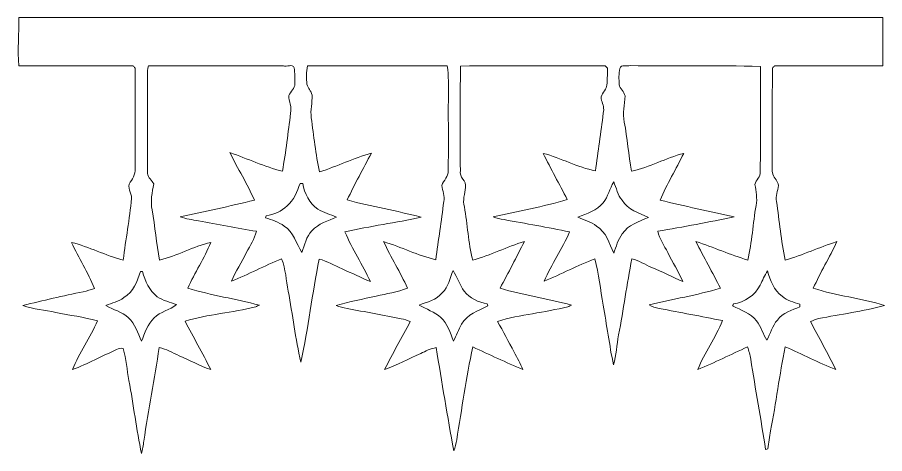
# Model space of a CAD drawing. Header units: centimetres. Extents: x -15.6 to 15.6, y -16.1 to 16.1.
# Drawn here: x -15.53 to 15.44, y -16.06 to -0.49 of the extents above; entities that cross this region are included whole.
import ezdxf

# ---------------------------------------------------------------- set-up
doc = ezdxf.new("R2010")
doc.units = ezdxf.units.CM
doc.header["$MEASUREMENT"] = 0
doc.layers.add('Layer 1', color=7, linetype='Continuous')

msp = doc.modelspace()

# ---------------------------------------------------------------- linework, layer by layer
at = {"layer": 'Layer 1', "color": 8, "lineweight": 9}
for points, knots in [([(-15.48273, -0.48824), (-5.19397, -0.48824), (5.09479, -0.48789), (15.38356, -0.4886), (15.38356, -0.4886), (15.38321, -1.06433), (15.38356, -1.64042), (15.38356, -2.21685), (15.38356, -2.21685), (14.09274, -2.21968), (12.80193, -2.21121), (11.51112, -2.22144), (11.51112, -2.22144), (11.48607, -2.24578), (11.46138, -2.27048), (11.43703, -2.29552), (11.43703, -2.29552), (11.42645, -3.40995), (11.43774, -4.52437), (11.42716, -5.6388), (11.42716, -5.6388), (11.43633, -5.78661), (11.41163, -5.94219), (11.44938, -6.08859), (11.44938, -6.08859), (11.50159, -6.22935), (11.63529, -6.33624), (11.65258, -6.4904), (11.65258, -6.4904), (11.63177, -6.68161), (11.53758, -6.86999), (11.58026, -7.06579), (11.58026, -7.06579), (11.68539, -7.75935), (11.74889, -8.45996), (11.88647, -9.14823), (11.88647, -9.14823), (12.52077, -8.98066), (13.11238, -8.68574), (13.73891, -8.49348), (13.73891, -8.49348), (13.47609, -9.05757), (13.14236, -9.58603), (12.89683, -10.15823), (12.89683, -10.15823), (13.73044, -10.42105), (14.60851, -10.51525), (15.44424, -10.7703), (15.44424, -10.7703), (14.66918, -10.98268), (13.86626, -11.08216), (13.07851, -11.2395), (13.07851, -11.2395), (12.97938, -11.26525), (12.88554, -11.30582), (12.79241, -11.3478), (12.79241, -11.3478), (13.0965, -11.91648), (13.41506, -12.4774), (13.69481, -13.05913), (13.69481, -13.05913), (13.08239, -12.81536), (12.49995, -12.5028), (11.89141, -12.25056), (11.89141, -12.25056), (11.69174, -13.24398), (11.55909, -14.2501), (11.37283, -15.2467), (11.37283, -15.2467), (11.33226, -15.45837), (11.30404, -15.67215), (11.2744, -15.88629), (11.2744, -15.88629), (11.25394, -15.89158), (11.21337, -15.90216), (11.19291, -15.90745), (11.19291, -15.90745), (11.02852, -14.83007), (10.82532, -13.75939), (10.66339, -12.68236), (10.66339, -12.68236), (10.63341, -12.53525), (10.59354, -12.39167), (10.55156, -12.24844), (10.55156, -12.24844), (9.95819, -12.51832), (9.37011, -12.80266), (8.7718, -13.06124), (8.7718, -13.06124), (9.00393, -12.44988), (9.40997, -11.92177), (9.65021, -11.31288), (9.65021, -11.31288), (8.90056, -11.15554), (8.14562, -11.02536), (7.39385, -10.8779), (7.39385, -10.8779), (7.26473, -10.85885), (7.14126, -10.81793), (7.02837, -10.75302), (7.02837, -10.75302), (7.87539, -10.54523), (8.73899, -10.40236), (9.57578, -10.15647), (9.57578, -10.15647), (9.29885, -9.59309), (8.9817, -9.05051), (8.70583, -8.48713), (8.70583, -8.48713), (9.32954, -8.68892), (9.92856, -8.96408), (10.55756, -9.14964), (10.55756, -9.14964), (10.70925, -8.51006), (10.7403, -7.84966), (10.84966, -7.20266), (10.84966, -7.20266), (10.90716, -6.95043), (10.85001, -6.6989), (10.81085, -6.45089), (10.81085, -6.45089), (10.83908, -6.28368), (11.02887, -6.17961), (10.99747, -5.99052), (10.99747, -5.99052), (11.02958, -4.74204), (10.99888, -3.49215), (11.00841, -2.24331), (11.00841, -2.24331), (9.45724, -2.18193), (7.90396, -2.23696), (6.35209, -2.21121), (6.35209, -2.21121), (6.24908, -2.24367), (6.03071, -2.15335), (5.98697, -2.30964), (5.98697, -2.30964), (5.94711, -2.49802), (5.9531, -2.69593), (5.96369, -2.88819), (5.96369, -2.88819), (5.98768, -3.04412), (6.13937, -3.13972), (6.17818, -3.29), (6.17818, -3.29), (6.16583, -3.60115), (6.07622, -3.9116), (6.14678, -4.22275), (6.14678, -4.22275), (6.25226, -4.80483), (6.29988, -5.39644), (6.40395, -5.97817), (6.40395, -5.97817), (7.04883, -5.83988), (7.63056, -5.50933), (8.26662, -5.34247), (8.26662, -5.34247), (7.99886, -5.9055), (7.66161, -6.43502), (7.42524, -7.01252), (7.42524, -7.01252), (8.30578, -7.22136), (9.18843, -7.42138), (10.0739, -7.60942), (10.0739, -7.60942), (9.16691, -7.79603), (8.25639, -7.96748), (7.34305, -8.12094), (7.34305, -8.12094), (7.39667, -8.39999), (7.57447, -8.63141), (7.69865, -8.88153), (7.69865, -8.88153), (7.87504, -9.22867), (8.07753, -9.5631), (8.23663, -9.9187), (8.23663, -9.9187), (7.86692, -9.75148), (7.50321, -9.57015), (7.12856, -9.41317), (7.12856, -9.41317), (6.88867, -9.31545), (6.66818, -9.17293), (6.41595, -9.10519), (6.41595, -9.10519), (6.23744, -10.0076), (6.11644, -10.92059), (5.94323, -11.8244), (5.94323, -11.8244), (5.87196, -12.17859), (5.86561, -12.54654), (5.75837, -12.89332), (5.75837, -12.89332), (5.61585, -12.18424), (5.51566, -11.4681), (5.39254, -10.75584), (5.39254, -10.75584), (5.29094, -10.20657), (5.24402, -9.64565), (5.09268, -9.10696), (5.09268, -9.10696), (4.47391, -9.33732), (3.89288, -9.65694), (3.28152, -9.90494), (3.28152, -9.90494), (3.54751, -9.29922), (3.93274, -8.75277), (4.18992, -8.14211), (4.18992, -8.14211), (3.41169, -7.989), (2.63135, -7.84507), (1.84994, -7.70819), (1.84994, -7.70819), (1.71836, -7.68315), (1.58889, -7.65457), (1.46259, -7.61118), (1.46259, -7.61118), (2.34242, -7.3914), (3.24412, -7.25734), (4.1109, -6.98606), (4.1109, -6.98606), (3.8195, -6.43996), (3.52599, -5.89492), (3.24906, -5.34141), (3.24906, -5.34141), (3.88477, -5.51039), (4.47003, -5.83812), (5.11667, -5.97006), (5.11667, -5.97006), (5.20627, -5.28214), (5.31211, -4.59634), (5.39607, -3.90807), (5.39607, -3.90807), (5.44016, -3.74932), (5.38054, -3.59868), (5.33327, -3.45122), (5.33327, -3.45122), (5.25778, -3.27695), (5.44757, -3.14748), (5.50296, -2.99755), (5.50296, -2.99755), (5.55235, -2.7686), (5.53577, -2.52942), (5.54706, -2.29658), (5.54706, -2.29658), (5.51778, -2.27153), (5.48885, -2.24684), (5.46027, -2.22215), (5.46027, -2.22215), (3.73872, -2.2158), (2.01716, -2.20839), (0.29596, -2.22603), (0.29596, -2.22603), (0.27903, -3.46957), (0.27656, -4.71382), (0.29067, -5.95736), (0.29067, -5.95736), (0.23458, -6.19689), (0.5235, -6.32037), (0.47658, -6.55602), (0.47658, -6.55602), (0.45365, -6.78744), (0.36016, -7.0164), (0.43354, -7.25064), (0.43354, -7.25064), (0.55102, -7.8807), (0.56866, -8.52911), (0.7334, -9.15), (0.7334, -9.15), (1.36452, -8.97678), (1.95543, -8.68221), (2.57878, -8.48466), (2.57878, -8.48466), (2.29868, -9.04557), (2.00235, -9.59838), (1.7113, -10.15365), (1.7113, -10.15365), (2.54703, -10.41012), (3.41804, -10.52865), (4.26048, -10.76078), (4.26048, -10.76078), (4.21708, -10.77983), (4.17334, -10.79888), (4.12854, -10.81405), (4.12854, -10.81405), (3.29951, -11.02783), (2.43697, -11.09169), (1.61641, -11.33828), (1.61641, -11.33828), (1.82454, -11.69705), (2.01434, -12.06535), (2.20731, -12.43224), (2.20731, -12.43224), (2.31667, -12.63967), (2.43908, -12.84076), (2.52305, -13.06054), (2.52305, -13.06054), (1.92226, -12.80301), (1.32995, -12.52467), (0.73658, -12.25056), (0.73658, -12.25056), (0.49704, -13.34699), (0.34605, -14.46142), (0.15979, -15.56808), (0.15979, -15.56808), (0.13756, -15.70002), (0.10193, -15.8302), (0.05642, -15.95649), (0.05642, -15.95649), (-0.17288, -14.73376), (-0.36973, -13.50433), (-0.57434, -12.27702), (-0.57434, -12.27702), (-0.77225, -12.30277), (-0.94688, -12.40367), (-1.12644, -12.48304), (-1.12644, -12.48304), (-1.55436, -12.67636), (-1.96993, -12.89967), (-2.41267, -13.05807), (-2.41267, -13.05807), (-2.12198, -12.48022), (-1.81083, -11.91225), (-1.49651, -11.34674), (-1.49651, -11.34674), (-1.60234, -11.30476), (-1.70994, -11.26631), (-1.82141, -11.24338), (-1.82141, -11.24338), (-2.46523, -11.11955), (-3.10941, -10.99785), (-3.75393, -10.87967), (-3.75393, -10.87967), (-3.88763, -10.8585), (-4.01746, -10.82322), (-4.1434, -10.77454), (-4.1434, -10.77454), (-3.67526, -10.63307), (-3.19301, -10.54594), (-2.71712, -10.43481), (-2.71712, -10.43481), (-2.34388, -10.34662), (-1.95794, -10.29758), (-1.59952, -10.15577), (-1.59952, -10.15577), (-1.85105, -9.58532), (-2.18866, -9.05792), (-2.44936, -8.49242), (-2.44936, -8.49242), (-1.82071, -8.68398), (-1.22769, -8.99054), (-0.58599, -9.138), (-0.58599, -9.138), (-0.49603, -8.44479), (-0.38279, -7.75476), (-0.30271, -7.06085), (-0.30271, -7.06085), (-0.25579, -6.86259), (-0.35068, -6.68126), (-0.36797, -6.4897), (-0.36797, -6.4897), (-0.31964, -6.30061), (-0.11926, -6.17044), (-0.14819, -5.95595), (-0.14819, -5.95595), (-0.11714, -5.07435), (-0.15207, -4.19206), (-0.13549, -3.31047), (-0.13549, -3.31047), (-0.14572, -2.94534), (-0.1122, -2.57422), (-0.18417, -2.21403), (-0.18417, -2.21403), (-1.84576, -2.21932), (-3.50734, -2.21685), (-5.16892, -2.21544), (-5.16892, -2.21544), (-5.21408, -2.43311), (-5.21267, -2.65783), (-5.18727, -2.87831), (-5.18727, -2.87831), (-5.14246, -3.01131), (-5.04369, -3.12314), (-5.00453, -3.25967), (-5.00453, -3.25967), (-4.99183, -3.53236), (-5.07367, -3.80188), (-5.03381, -4.07493), (-5.03381, -4.07493), (-4.94067, -4.71805), (-4.88247, -5.36928), (-4.73642, -6.00322), (-4.73642, -6.00322), (-4.112, -5.80249), (-3.51651, -5.51815), (-2.88716, -5.33259), (-2.88716, -5.33259), (-3.17573, -5.88927), (-3.48582, -6.43608), (-3.75076, -7.00511), (-3.75076, -7.00511), (-2.87869, -7.24358), (-1.9844, -7.38999), (-1.10951, -7.61859), (-1.10951, -7.61859), (-2.01086, -7.82285), (-2.93161, -7.93291), (-3.83013, -8.14634), (-3.83013, -8.14634), (-3.57366, -8.75912), (-3.20854, -9.31968), (-2.92067, -9.91799), (-2.92067, -9.91799), (-3.26181, -9.77547), (-3.59447, -9.61284), (-3.93244, -9.46256), (-3.93244, -9.46256), (-4.20231, -9.33803), (-4.46478, -9.19198), (-4.75335, -9.11401), (-4.75335, -9.11401), (-4.99606, -10.33498), (-5.14387, -11.57499), (-5.40317, -12.79207), (-5.40317, -12.79207), (-5.60107, -11.95705), (-5.70091, -11.10262), (-5.85543, -10.25913), (-5.85543, -10.25913), (-5.93904, -9.87637), (-5.93904, -9.47138), (-6.09461, -9.10696), (-6.09461, -9.10696), (-6.69962, -9.35249), (-7.27889, -9.6587), (-7.88249, -9.90776), (-7.88249, -9.90776), (-7.72903, -9.55075), (-7.51983, -9.22055), (-7.34486, -8.87377), (-7.34486, -8.87377), (-7.21539, -8.6293), (-7.05769, -8.39505), (-6.99349, -8.12235), (-6.99349, -8.12235), (-7.68634, -8.01546), (-8.37214, -7.868), (-9.06359, -7.75194), (-9.06359, -7.75194), (-9.28196, -7.71102), (-9.50209, -7.67644), (-9.71411, -7.60942), (-9.71411, -7.60942), (-8.8297, -7.41856), (-7.94458, -7.22842), (-7.06546, -7.01428), (-7.06546, -7.01428), (-7.31346, -6.42585), (-7.66624, -5.88786), (-7.94034, -5.31142), (-7.94034, -5.31142), (-7.31557, -5.53367), (-6.7088, -5.81907), (-6.06498, -5.9817), (-6.06498, -5.9817), (-5.9408, -5.29308), (-5.86178, -4.5974), (-5.77111, -3.90384), (-5.77111, -3.90384), (-5.72419, -3.69005), (-5.82967, -3.49074), (-5.83955, -3.28154), (-5.83955, -3.28154), (-5.78064, -3.13231), (-5.61554, -3.02648), (-5.62154, -2.85432), (-5.62154, -2.85432), (-5.62189, -2.66524), (-5.61589, -2.47403), (-5.64482, -2.28706), (-5.64482, -2.28706), (-5.69315, -2.1343), (-5.92881, -2.26977), (-6.02899, -2.21438), (-6.02899, -2.21438), (-7.63696, -2.21615), (-9.24527, -2.22003), (-10.85323, -2.21438), (-10.85323, -2.21438), (-10.90579, -2.45921), (-10.8811, -2.7111), (-10.88674, -2.95945), (-10.88674, -2.95945), (-10.88004, -3.99344), (-10.89133, -5.02779), (-10.88816, -6.06143), (-10.88816, -6.06143), (-10.86134, -6.20712), (-10.73505, -6.30943), (-10.65638, -6.43008), (-10.65638, -6.43008), (-10.72235, -6.73523), (-10.78338, -7.05167), (-10.71671, -7.36282), (-10.71671, -7.36282), (-10.61158, -7.95549), (-10.56184, -8.55698), (-10.44965, -9.14858), (-10.44965, -9.14858), (-9.81924, -9.00077), (-9.24844, -8.66457), (-8.61768, -8.51993), (-8.61768, -8.51993), (-8.85404, -9.08332), (-9.19306, -9.59838), (-9.44212, -10.15612), (-9.44212, -10.15612), (-8.60321, -10.40518), (-7.73432, -10.54065), (-6.8873, -10.75972), (-6.8873, -10.75972), (-6.93069, -10.77948), (-6.97409, -10.79888), (-7.01924, -10.81475), (-7.01924, -10.81475), (-7.84968, -11.03383), (-8.71822, -11.08216), (-9.54266, -11.32663), (-9.54266, -11.32663), (-9.24986, -11.91083), (-8.90837, -12.46963), (-8.62685, -13.05948), (-8.62685, -13.05948), (-9.01349, -12.9226), (-9.37756, -12.7314), (-9.75151, -12.56489), (-9.75151, -12.56489), (-9.9861, -12.45976), (-10.21153, -12.32112), (-10.468, -12.27525), (-10.468, -12.27525), (-10.62745, -13.39003), (-10.85358, -14.49423), (-11.01163, -15.60936), (-11.01163, -15.60936), (-11.0335, -15.75964), (-11.05996, -15.91098), (-11.09629, -16.0595), (-11.09629, -16.0595), (-11.27868, -15.19696), (-11.38451, -14.32031), (-11.54467, -13.45388), (-11.54467, -13.45388), (-11.61664, -13.07112), (-11.64275, -12.67848), (-11.74999, -12.30383), (-11.74999, -12.30383), (-11.83113, -12.28231), (-11.91262, -12.31124), (-11.98635, -12.34299), (-11.98635, -12.34299), (-12.51164, -12.58182), (-13.02387, -12.85134), (-13.56186, -13.06018), (-13.56186, -13.06018), (-13.31668, -12.45588), (-12.93003, -11.91824), (-12.67215, -11.31923), (-12.67215, -11.31923), (-13.15969, -11.18517), (-13.66416, -11.12449), (-14.15805, -11.01831), (-14.15805, -11.01831), (-14.54646, -10.93011), (-14.95533, -10.91812), (-15.32998, -10.77454), (-15.32998, -10.77454), (-14.61666, -10.58792), (-13.89559, -10.43375), (-13.17486, -10.27924), (-13.17486, -10.27924), (-13.0401, -10.25313), (-12.90816, -10.21468), (-12.78081, -10.16317), (-12.78081, -10.16317), (-13.00129, -9.59097), (-13.34349, -9.07591), (-13.59961, -8.52029), (-13.59961, -8.52029), (-12.96602, -8.67304), (-12.38464, -8.99372), (-11.75105, -9.14858), (-11.75105, -9.14858), (-11.66003, -8.41375), (-11.52033, -7.68491), (-11.45577, -6.9476), (-11.45577, -6.9476), (-11.43814, -6.75675), (-11.6304, -6.55496), (-11.50234, -6.37469), (-11.50234, -6.37469), (-11.38063, -6.21277), (-11.30267, -6.02474), (-11.32384, -5.8166), (-11.32384, -5.8166), (-11.31537, -4.64291), (-11.32172, -3.46922), (-11.32631, -2.29552), (-11.32631, -2.29552), (-11.351, -2.27048), (-11.37569, -2.24578), (-11.40039, -2.22144), (-11.40039, -2.22144), (-12.75858, -2.21156), (-14.11642, -2.21791), (-15.47462, -2.21827), (-15.47462, -2.21827), (-15.53142, -1.64359), (-15.46862, -1.06433), (-15.48273, -0.48824), (-15.48273, -0.48824), (-15.48273, -0.48824), (-15.48273, -0.48824), (-15.48273, -0.48824)], [0, 0, 0, 0, 0.00636943, 0.00636943, 0.00636943, 0.00636943, 0.01273885, 0.01273885, 0.01273885, 0.01273885, 0.01910828, 0.01910828, 0.01910828, 0.01910828, 0.02547771, 0.02547771, 0.02547771, 0.02547771, 0.03184713, 0.03184713, 0.03184713, 0.03184713, 0.03821656, 0.03821656, 0.03821656, 0.03821656, 0.04458599, 0.04458599, 0.04458599, 0.04458599, 0.05095541, 0.05095541, 0.05095541, 0.05095541, 0.05732484, 0.05732484, 0.05732484, 0.05732484, 0.06369427, 0.06369427, 0.06369427, 0.06369427, 0.07006369, 0.07006369, 0.07006369, 0.07006369, 0.07643312, 0.07643312, 0.07643312, 0.07643312, 0.08280255, 0.08280255, 0.08280255, 0.08280255, 0.08917197, 0.08917197, 0.08917197, 0.08917197, 0.0955414, 0.0955414, 0.0955414, 0.0955414, 0.10191083, 0.10191083, 0.10191083, 0.10191083, 0.10828025, 0.10828025, 0.10828025, 0.10828025, 0.11464968, 0.11464968, 0.11464968, 0.11464968, 0.12101911, 0.12101911, 0.12101911, 0.12101911, 0.12738854, 0.12738854, 0.12738854, 0.12738854, 0.13375796, 0.13375796, 0.13375796, 0.13375796, 0.14012739, 0.14012739, 0.14012739, 0.14012739, 0.14649682, 0.14649682, 0.14649682, 0.14649682, 0.15286624, 0.15286624, 0.15286624, 0.15286624, 0.15923567, 0.15923567, 0.15923567, 0.15923567, 0.1656051, 0.1656051, 0.1656051, 0.1656051, 0.17197452, 0.17197452, 0.17197452, 0.17197452, 0.17834395, 0.17834395, 0.17834395, 0.17834395, 0.18471338, 0.18471338, 0.18471338, 0.18471338, 0.1910828, 0.1910828, 0.1910828, 0.1910828, 0.19745223, 0.19745223, 0.19745223, 0.19745223, 0.20382166, 0.20382166, 0.20382166, 0.20382166, 0.21019108, 0.21019108, 0.21019108, 0.21019108, 0.21656051, 0.21656051, 0.21656051, 0.21656051, 0.22292994, 0.22292994, 0.22292994, 0.22292994, 0.22929936, 0.22929936, 0.22929936, 0.22929936, 0.23566879, 0.23566879, 0.23566879, 0.23566879, 0.24203822, 0.24203822, 0.24203822, 0.24203822, 0.24840764, 0.24840764, 0.24840764, 0.24840764, 0.25477707, 0.25477707, 0.25477707, 0.25477707, 0.2611465, 0.2611465, 0.2611465, 0.2611465, 0.26751592, 0.26751592, 0.26751592, 0.26751592, 0.27388535, 0.27388535, 0.27388535, 0.27388535, 0.28025478, 0.28025478, 0.28025478, 0.28025478, 0.2866242, 0.2866242, 0.2866242, 0.2866242, 0.29299363, 0.29299363, 0.29299363, 0.29299363, 0.29936306, 0.29936306, 0.29936306, 0.29936306, 0.30573248, 0.30573248, 0.30573248, 0.30573248, 0.31210191, 0.31210191, 0.31210191, 0.31210191, 0.31847134, 0.31847134, 0.31847134, 0.31847134, 0.32484076, 0.32484076, 0.32484076, 0.32484076, 0.33121019, 0.33121019, 0.33121019, 0.33121019, 0.33757962, 0.33757962, 0.33757962, 0.33757962, 0.34394904, 0.34394904, 0.34394904, 0.34394904, 0.35031847, 0.35031847, 0.35031847, 0.35031847, 0.3566879, 0.3566879, 0.3566879, 0.3566879, 0.36305732, 0.36305732, 0.36305732, 0.36305732, 0.36942675, 0.36942675, 0.36942675, 0.36942675, 0.37579618, 0.37579618, 0.37579618, 0.37579618, 0.38216561, 0.38216561, 0.38216561, 0.38216561, 0.38853503, 0.38853503, 0.38853503, 0.38853503, 0.39490446, 0.39490446, 0.39490446, 0.39490446, 0.40127389, 0.40127389, 0.40127389, 0.40127389, 0.40764331, 0.40764331, 0.40764331, 0.40764331, 0.41401274, 0.41401274, 0.41401274, 0.41401274, 0.42038217, 0.42038217, 0.42038217, 0.42038217, 0.42675159, 0.42675159, 0.42675159, 0.42675159, 0.43312102, 0.43312102, 0.43312102, 0.43312102, 0.43949045, 0.43949045, 0.43949045, 0.43949045, 0.44585987, 0.44585987, 0.44585987, 0.44585987, 0.4522293, 0.4522293, 0.4522293, 0.4522293, 0.45859873, 0.45859873, 0.45859873, 0.45859873, 0.46496815, 0.46496815, 0.46496815, 0.46496815, 0.47133758, 0.47133758, 0.47133758, 0.47133758, 0.47770701, 0.47770701, 0.47770701, 0.47770701, 0.48407643, 0.48407643, 0.48407643, 0.48407643, 0.49044586, 0.49044586, 0.49044586, 0.49044586, 0.49681529, 0.49681529, 0.49681529, 0.49681529, 0.50318471, 0.50318471, 0.50318471, 0.50318471, 0.50955414, 0.50955414, 0.50955414, 0.50955414, 0.51592357, 0.51592357, 0.51592357, 0.51592357, 0.52229299, 0.52229299, 0.52229299, 0.52229299, 0.52866242, 0.52866242, 0.52866242, 0.52866242, 0.53503185, 0.53503185, 0.53503185, 0.53503185, 0.54140127, 0.54140127, 0.54140127, 0.54140127, 0.5477707, 0.5477707, 0.5477707, 0.5477707, 0.55414013, 0.55414013, 0.55414013, 0.55414013, 0.56050955, 0.56050955, 0.56050955, 0.56050955, 0.56687898, 0.56687898, 0.56687898, 0.56687898, 0.57324841, 0.57324841, 0.57324841, 0.57324841, 0.57961783, 0.57961783, 0.57961783, 0.57961783, 0.58598726, 0.58598726, 0.58598726, 0.58598726, 0.59235669, 0.59235669, 0.59235669, 0.59235669, 0.59872611, 0.59872611, 0.59872611, 0.59872611, 0.60509554, 0.60509554, 0.60509554, 0.60509554, 0.61146497, 0.61146497, 0.61146497, 0.61146497, 0.61783439, 0.61783439, 0.61783439, 0.61783439, 0.62420382, 0.62420382, 0.62420382, 0.62420382, 0.63057325, 0.63057325, 0.63057325, 0.63057325, 0.63694268, 0.63694268, 0.63694268, 0.63694268, 0.6433121, 0.6433121, 0.6433121, 0.6433121, 0.64968153, 0.64968153, 0.64968153, 0.64968153, 0.65605096, 0.65605096, 0.65605096, 0.65605096, 0.66242038, 0.66242038, 0.66242038, 0.66242038, 0.66878981, 0.66878981, 0.66878981, 0.66878981, 0.67515924, 0.67515924, 0.67515924, 0.67515924, 0.68152866, 0.68152866, 0.68152866, 0.68152866, 0.68789809, 0.68789809, 0.68789809, 0.68789809, 0.69426752, 0.69426752, 0.69426752, 0.69426752, 0.70063694, 0.70063694, 0.70063694, 0.70063694, 0.70700637, 0.70700637, 0.70700637, 0.70700637, 0.7133758, 0.7133758, 0.7133758, 0.7133758, 0.71974522, 0.71974522, 0.71974522, 0.71974522, 0.72611465, 0.72611465, 0.72611465, 0.72611465, 0.73248408, 0.73248408, 0.73248408, 0.73248408, 0.7388535, 0.7388535, 0.7388535, 0.7388535, 0.74522293, 0.74522293, 0.74522293, 0.74522293, 0.75159236, 0.75159236, 0.75159236, 0.75159236, 0.75796178, 0.75796178, 0.75796178, 0.75796178, 0.76433121, 0.76433121, 0.76433121, 0.76433121, 0.77070064, 0.77070064, 0.77070064, 0.77070064, 0.77707006, 0.77707006, 0.77707006, 0.77707006, 0.78343949, 0.78343949, 0.78343949, 0.78343949, 0.78980892, 0.78980892, 0.78980892, 0.78980892, 0.79617834, 0.79617834, 0.79617834, 0.79617834, 0.80254777, 0.80254777, 0.80254777, 0.80254777, 0.8089172, 0.8089172, 0.8089172, 0.8089172, 0.81528662, 0.81528662, 0.81528662, 0.81528662, 0.82165605, 0.82165605, 0.82165605, 0.82165605, 0.82802548, 0.82802548, 0.82802548, 0.82802548, 0.8343949, 0.8343949, 0.8343949, 0.8343949, 0.84076433, 0.84076433, 0.84076433, 0.84076433, 0.84713376, 0.84713376, 0.84713376, 0.84713376, 0.85350318, 0.85350318, 0.85350318, 0.85350318, 0.85987261, 0.85987261, 0.85987261, 0.85987261, 0.86624204, 0.86624204, 0.86624204, 0.86624204, 0.87261146, 0.87261146, 0.87261146, 0.87261146, 0.87898089, 0.87898089, 0.87898089, 0.87898089, 0.88535032, 0.88535032, 0.88535032, 0.88535032, 0.89171975, 0.89171975, 0.89171975, 0.89171975, 0.89808917, 0.89808917, 0.89808917, 0.89808917, 0.9044586, 0.9044586, 0.9044586, 0.9044586, 0.91082803, 0.91082803, 0.91082803, 0.91082803, 0.91719745, 0.91719745, 0.91719745, 0.91719745, 0.92356688, 0.92356688, 0.92356688, 0.92356688, 0.92993631, 0.92993631, 0.92993631, 0.92993631, 0.93630573, 0.93630573, 0.93630573, 0.93630573, 0.94267516, 0.94267516, 0.94267516, 0.94267516, 0.94904459, 0.94904459, 0.94904459, 0.94904459, 0.95541401, 0.95541401, 0.95541401, 0.95541401, 0.96178344, 0.96178344, 0.96178344, 0.96178344, 0.96815287, 0.96815287, 0.96815287, 0.96815287, 0.97452229, 0.97452229, 0.97452229, 0.97452229, 0.98089172, 0.98089172, 0.98089172, 0.98089172, 0.98726115, 0.98726115, 0.98726115, 0.98726115, 1, 1, 1, 1]), ([(-5.42857, -6.41315), (-5.54816, -6.69819), (-5.64764, -7.01498), (-5.89811, -7.21642), (-5.89811, -7.21642), (-6.09673, -7.4228), (-6.37119, -7.51805), (-6.64459, -7.57308), (-6.64459, -7.57308), (-6.64988, -7.58966), (-6.66082, -7.62282), (-6.66646, -7.63975), (-6.66646, -7.63975), (-6.43681, -7.72019), (-6.19656, -7.78827), (-6.00112, -7.93997), (-6.00112, -7.93997), (-5.67163, -8.1541), (-5.56474, -8.55909), (-5.3693, -8.87765), (-5.3693, -8.87765), (-5.26946, -8.61272), (-5.21549, -8.31356), (-5.00876, -8.10542), (-5.00876, -8.10542), (-4.77804, -7.84613), (-4.43726, -7.75053), (-4.1307, -7.61647), (-4.1307, -7.61647), (-4.35224, -7.52228), (-4.59178, -7.46266), (-4.79639, -7.33354), (-4.79639, -7.33354), (-5.09096, -7.11658), (-5.28357, -6.77968), (-5.33896, -6.4202), (-5.33896, -6.4202), (-5.36154, -6.41844), (-5.40599, -6.41491), (-5.42857, -6.41315), (-5.42857, -6.41315), (-5.42857, -6.41315), (-5.42857, -6.41315), (-5.42857, -6.41315)], [0, 0, 0, 0, 0.08333333, 0.08333333, 0.08333333, 0.08333333, 0.16666667, 0.16666667, 0.16666667, 0.16666667, 0.25, 0.25, 0.25, 0.25, 0.33333333, 0.33333333, 0.33333333, 0.33333333, 0.41666667, 0.41666667, 0.41666667, 0.41666667, 0.5, 0.5, 0.5, 0.5, 0.58333333, 0.58333333, 0.58333333, 0.58333333, 0.66666667, 0.66666667, 0.66666667, 0.66666667, 0.75, 0.75, 0.75, 0.75, 0.83333333, 0.83333333, 0.83333333, 0.83333333, 1, 1, 1, 1]), ([(5.38513, -7.10494), (5.16288, -7.38399), (4.80622, -7.48877), (4.48943, -7.61824), (4.48943, -7.61824), (4.70991, -7.72372), (4.95686, -7.77769), (5.15089, -7.93468), (5.15089, -7.93468), (5.5019, -8.1414), (5.60138, -8.56262), (5.77036, -8.90482), (5.77036, -8.90482), (5.85503, -8.66916), (5.91818, -8.41869), (6.07552, -8.2176), (6.07552, -8.2176), (6.27731, -7.88247), (6.67524, -7.78192), (7.00791, -7.6267), (7.00791, -7.6267), (6.67242, -7.47077), (6.27131, -7.35224), (6.0674, -7.01675), (6.0674, -7.01675), (5.91148, -6.82554), (5.85962, -6.57895), (5.76684, -6.35635), (5.76684, -6.35635), (5.62819, -6.60012), (5.5721, -6.88869), (5.38513, -7.10494), (5.38513, -7.10494), (5.38513, -7.10494), (5.38513, -7.10494), (5.38513, -7.10494)], [0, 0, 0, 0, 0.1, 0.1, 0.1, 0.1, 0.2, 0.2, 0.2, 0.2, 0.3, 0.3, 0.3, 0.3, 0.4, 0.4, 0.4, 0.4, 0.5, 0.5, 0.5, 0.5, 0.6, 0.6, 0.6, 0.6, 0.7, 0.7, 0.7, 0.7, 0.8, 0.8, 0.8, 0.8, 1, 1, 1, 1]), ([(-11.13827, -9.55534), (-11.23494, -9.91094), (-11.39616, -10.28982), (-11.72283, -10.49126), (-11.72283, -10.49126), (-11.91403, -10.63343), (-12.15216, -10.67858), (-12.367, -10.77101), (-12.367, -10.77101), (-12.10383, -10.92658), (-11.79197, -10.99361), (-11.56372, -11.20775), (-11.56372, -11.20775), (-11.33124, -11.43423), (-11.22012, -11.74962), (-11.103, -12.04383), (-11.103, -12.04383), (-10.97035, -11.75949), (-10.88569, -11.43741), (-10.64615, -11.21798), (-10.64615, -11.21798), (-10.42531, -10.98444), (-10.08841, -10.93964), (-9.84393, -10.74173), (-9.84393, -10.74173), (-10.07465, -10.65036), (-10.32865, -10.60591), (-10.53256, -10.4581), (-10.53256, -10.4581), (-10.81266, -10.2362), (-10.98446, -9.90459), (-11.05678, -9.55922), (-11.05678, -9.55922), (-11.07724, -9.55816), (-11.11781, -9.55604), (-11.13827, -9.55534), (-11.13827, -9.55534), (-11.13827, -9.55534), (-11.13827, -9.55534), (-11.13827, -9.55534)], [0, 0, 0, 0, 0.09090909, 0.09090909, 0.09090909, 0.09090909, 0.18181818, 0.18181818, 0.18181818, 0.18181818, 0.27272727, 0.27272727, 0.27272727, 0.27272727, 0.36363636, 0.36363636, 0.36363636, 0.36363636, 0.45454545, 0.45454545, 0.45454545, 0.45454545, 0.54545455, 0.54545455, 0.54545455, 0.54545455, 0.63636364, 0.63636364, 0.63636364, 0.63636364, 0.72727273, 0.72727273, 0.72727273, 0.72727273, 0.81818182, 0.81818182, 0.81818182, 0.81818182, 1, 1, 1, 1]), ([(-0.35844, -10.32263), (-0.57117, -10.57028), (-0.89008, -10.6553), (-1.18606, -10.75443), (-1.18606, -10.75443), (-0.931, -10.90824), (-0.62902, -10.9922), (-0.4103, -11.20246), (-0.4103, -11.20246), (-0.16547, -11.42259), (-0.0607, -11.73938), (0.04125, -12.04172), (0.04125, -12.04172), (0.1619, -11.85122), (0.21235, -11.6265), (0.33653, -11.43882), (0.33653, -11.43882), (0.5355, -11.08816), (0.93625, -10.95269), (1.27703, -10.78794), (1.27703, -10.78794), (1.27104, -10.76854), (1.25834, -10.73009), (1.25234, -10.71068), (1.25234, -10.71068), (0.93943, -10.656), (0.62193, -10.5216), (0.42966, -10.25772), (0.42966, -10.25772), (0.25715, -10.03582), (0.1866, -9.75713), (0.03138, -9.525), (0.03138, -9.525), (-0.08116, -9.79981), (-0.13302, -10.10885), (-0.35844, -10.32263), (-0.35844, -10.32263), (-0.35844, -10.32263), (-0.35844, -10.32263), (-0.35844, -10.32263)], [0, 0, 0, 0, 0.09090909, 0.09090909, 0.09090909, 0.09090909, 0.18181818, 0.18181818, 0.18181818, 0.18181818, 0.27272727, 0.27272727, 0.27272727, 0.27272727, 0.36363636, 0.36363636, 0.36363636, 0.36363636, 0.45454545, 0.45454545, 0.45454545, 0.45454545, 0.54545455, 0.54545455, 0.54545455, 0.54545455, 0.63636364, 0.63636364, 0.63636364, 0.63636364, 0.72727273, 0.72727273, 0.72727273, 0.72727273, 0.81818182, 0.81818182, 0.81818182, 0.81818182, 1, 1, 1, 1]), ([(10.99783, -10.04182), (10.81262, -10.40483), (10.44044, -10.65177), (10.04286, -10.71809), (10.04286, -10.71809), (10.03615, -10.73538), (10.02275, -10.7703), (10.01604, -10.78794), (10.01604, -10.78794), (10.3152, -10.93435), (10.65634, -11.0423), (10.86836, -11.31782), (10.86836, -11.31782), (11.03875, -11.52172), (11.09519, -11.79054), (11.23489, -12.01349), (11.23489, -12.01349), (11.37142, -11.77748), (11.42716, -11.49526), (11.61589, -11.29065), (11.61589, -11.29065), (11.80533, -11.02783), (12.13306, -10.93435), (12.41881, -10.81934), (12.41881, -10.81934), (12.41846, -10.79606), (12.4174, -10.74984), (12.4167, -10.72656), (12.4167, -10.72656), (12.19551, -10.65495), (11.95844, -10.60238), (11.78381, -10.43799), (11.78381, -10.43799), (11.48501, -10.22879), (11.36119, -9.87143), (11.25641, -9.53982), (11.25641, -9.53982), (11.15093, -9.69715), (11.08919, -9.87707), (10.99783, -10.04182)], [0, 0, 0, 0, 0.09090909, 0.09090909, 0.09090909, 0.09090909, 0.18181818, 0.18181818, 0.18181818, 0.18181818, 0.27272727, 0.27272727, 0.27272727, 0.27272727, 0.36363636, 0.36363636, 0.36363636, 0.36363636, 0.45454545, 0.45454545, 0.45454545, 0.45454545, 0.54545455, 0.54545455, 0.54545455, 0.54545455, 0.63636364, 0.63636364, 0.63636364, 0.63636364, 0.72727273, 0.72727273, 0.72727273, 0.72727273, 0.81818182, 0.81818182, 0.81818182, 0.81818182, 1, 1, 1, 1])]:
    msp.add_open_spline(points, degree=3, knots=knots, dxfattribs=at)

doc.saveas('drawing.dxf')
